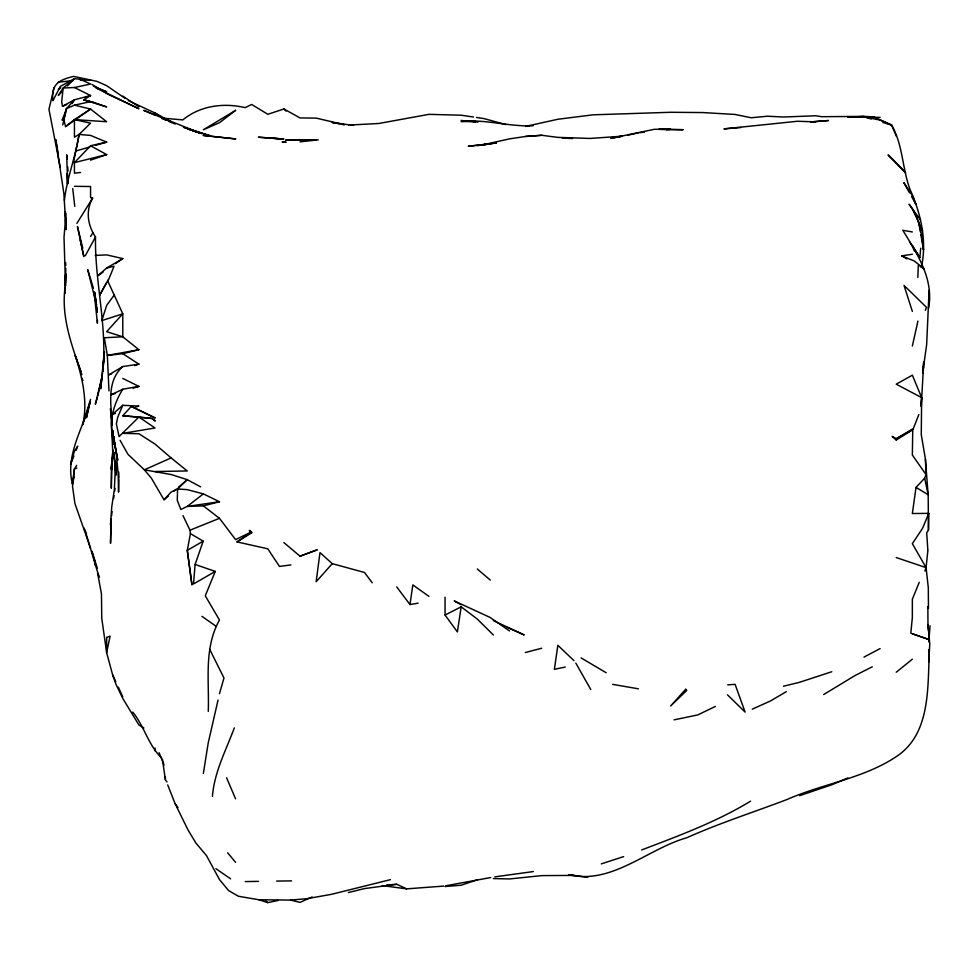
<?xml version="1.0" encoding="UTF-8"?>
<svg xmlns="http://www.w3.org/2000/svg" width="979" height="979" viewBox="0 0 979 979"><rect width="100%" height="100%" fill="white"/><g stroke="black" fill="none" stroke-linecap="round" stroke-linejoin="round"><path stroke-width="1.47" d="M493.392 635.028L477.287 619.058L461.17 606.809L457.389 631.932L445.053 615.057L445.053 597.251M74.441 186.316L90.557 186.512L90.557 197.562L92.638 198.076C85.467 210.791 87.633 225.194 95.501 236.942C94.669 281.842 107.506 326.423 102.783 371.384L104.533 351.877M65.826 268.393L65.312 282.992M912.746 429.683L896.238 440.036L892.114 436.377L896.299 438.714L912.746 429.683L912.355 455.051L925.999 474.546L924.665 478.156L916.026 487.395L912.355 513.534L928.79 513.363L928.459 530.177L926.685 532.809L927.835 550.027M97.459 320.145L97.386 323.168L94.143 291.975M928.459 530.177L928.178 494.738L924.665 478.156M64.43 200.389C66.841 178.105 75.726 156.775 79.103 134.441L90.557 123.158L74.441 119.597L65.556 126.621L63.794 119.279L66.548 108.583L74.441 99.797L90.557 95.526L74.441 87.523L63.158 88.024L58.324 95.428L61.347 92.283M929.095 290.261L926.648 344.669L922.683 372.987M118.936 479.551L118.545 492.131L118.116 473.273L116.33 453.632L112.487 432.804L114.641 443.45C107.788 424.764 112.671 405.404 122.779 389.226L138.896 386.399L122.779 378.42M928.545 308.458C934.125 279.125 917.237 253.928 902.809 230.285L912.355 231.95M917.849 277.424L918.29 265.419M208.27 711.378C209.371 680.638 203.632 648.379 219.467 620.025L205.272 595.795L215.27 571.418L195.102 564.455L203.179 541.191L190.403 533.616L189.963 530.202L183.012 515.615M896.238 440.036L896.299 438.714L912.342 429.12M65.067 287.496C61.897 310.514 67.82 333.031 75.028 354.692L75.212 355.475C82.285 377.404 88.086 401.843 82.725 424.666L90.557 399.383L86.421 417.764L90.129 401.782C83.068 428.814 65.079 454.99 72.422 484.103L74.061 476.895M921.288 405.685L923.748 361.606L922.72 370.319M65.152 287.581L64.736 293.602L65.385 275.368L65.52 285.746L64.014 237.371L65.495 219.614M65.471 283.066L66.107 274.022M113.087 451.552L111.741 469.59L112.707 451.539L111.006 413.346M928.79 641.832L930.05 625.728M195.102 564.455L193.524 583.973L215.27 571.418M124.749 98.133L106.674 85.687L97.141 81.428L73.645 76.386C58.862 79.923 50.994 84.218 52.927 100.727L60.368 86.409L74.441 78.638L80.229 79.275L90.557 84.035L74.441 87.523M909.491 241.74L919.844 257.661L920.713 248.213M113.038 450.107L111.202 469.284L112.12 462.051M928.459 608.473L928.3 587.694L926.073 567.612L927.847 550.749M921.692 265.896C926.954 239.708 920.627 212.981 909.858 189.008C902.185 168.082 902.919 144.672 891.636 125.092L873.709 116.844L864.004 116.379L847.9 117.37M111.202 518.87L110.529 543.321L111.006 519.971L110.505 524.695L111.753 506.816L114.335 489.696L115.693 461.452L116.024 473.665M111.545 515.957L112.059 511.601M920.652 406.052L921.655 397.609L912.355 375.177L896.238 384.184L921.655 397.609L921.263 434.603L925.424 459.114L928.092 494.358M112.487 459.163L113.05 454.831M73.437 162.624L79.103 134.441L90.557 135.408L106.662 142.126L95.391 145.369M72.422 484.103L74.441 468.941L76.68 465.368M113.65 498.519L114.041 495.631M114.629 491.311L115.02 488.423M418.106 603.162L409.968 604.557L412.832 584.916L428.937 596.37M203.351 773.508L208.221 742.939L218.036 700.071M922.646 373.072L923.613 367.137M212.419 796.343C214.377 771.978 225.941 750.342 234.348 727.862M190.403 533.616L187.295 550.418L191.945 584.891L187.295 550.357L203.179 541.191M912.342 346.064L917.935 321.039M97.704 396.177L102.183 376.217L103.945 356.589L100.666 388.773L102.183 376.217L95.33 404.29L97.386 397.596M62.729 124.994L66.548 108.583L74.441 105.132L90.557 101.657L83.643 99.846L90.557 95.526L84.94 97.667M54.09 87.682L48.95 109.256L60.221 167.311M102.966 272.199L98.01 275.601L106.674 268.013L114.053 266.251L107.898 281.303L122.779 313.794L122.779 336.788L138.896 349.699L122.779 353.688L107.347 355.414L108.975 390.902M219.467 693.658L223.983 678.031L209.579 649.126M924.861 571.075L926.073 567.612L912.342 543.651L922.524 528.354L928.79 513.363M66.548 108.583L62.166 120.233L64.467 116.403M73.878 455.994L70.574 464.425L74.441 451.209L77.733 446.155L76.081 450.377M925.339 310.306L926.501 307.369L904.021 285.403L912.355 311.408M913.162 428.973L918.828 414.582M919.232 582.272L912.355 599.221L912.342 617.614L910.813 633.229L928.459 639.385L912.697 633.915M136.13 406.958L138.896 406.101L122.779 405.306L117.725 417.225L116.354 423.858L119.083 436.61L138.896 417.017L152.186 418.51L155.012 420.897L152.186 418.51L122.779 415.757L131.272 406.444L155.012 417.862L131.272 406.444M85.283 255.739L95.501 236.942M106.662 282.478L99.687 295.168L108.302 279.651M72.14 103.627L74.441 99.797L62.509 106.258L61.689 101.902L63.158 88.024L74.441 78.638L67.392 85.993M76.888 223.359L92.638 198.076M90.557 236.514L92.944 232.708M114.494 294.679L106.662 305.387L101.804 320.622L122.779 313.794L106.674 331.685L122.779 336.788L104.349 337.755L107.347 355.414L138.896 349.699M122.779 353.688L138.896 364.139L122.779 366.55C107.115 380.452 110.615 402.442 112.12 421.08M332.26 563.659L316.144 581.771L319.986 552.609L332.26 563.659L364.482 572.47L372.24 582.774M120.087 440.305L127.98 454.354L144.378 469.822L151.329 478.082L164.007 499.767L171.129 492.045L177.566 488.986L187.234 479.661L200.597 486.857M80.547 172.488L74.441 173.173L74.441 162.612L90.557 145.736L106.662 142.126M122.779 405.306L112.585 414.252L115.351 413.395M164.007 499.767L168.437 495.937M173.968 491.152L176.171 489.231M178.386 487.322L187.234 479.661L171.117 474.521L144.378 469.822L171.117 457.927L187.234 470.96L155.012 471.523M896.238 672.243L912.355 659.185M203.351 493.881L187.234 506.424L180.821 509.472L177.272 500.318L177.566 488.986L187.234 489.635L203.351 493.881L219.467 501.725L203.351 505.898L187.234 506.424L219.467 501.725M65.556 126.621L73.058 121.359M76.803 118.728L90.557 109.085L106.674 121.726L74.441 119.597L74.441 137.195L79.103 134.441M237.016 541.913L251.554 531.854L249.278 530.385L251.689 532.821L237.016 541.913L267.805 548.815L279.456 566.413L290.959 564.932M115.351 263.681L122.779 258.578L106.674 254.895L95.232 255.397M74.441 119.597L90.557 109.085L74.441 105.132M823.657 694.552L855.108 675.498L872.289 666.809M122.779 366.55L108.816 374.871L111.679 373.843M786.357 691.615L770.4 701.013L752.264 709.151M106.674 268.013L122.779 258.578M750.538 801.189C716.408 821.956 678.814 835.772 641.649 849.956M58.324 89.224L60.808 87.865M864.004 657.105L880.121 648.587M445.053 615.057L461.17 606.809M715.368 706.446L697.794 714.915L674.115 719.846M122.779 389.226L111.092 394.782L115.473 393.46M312.117 896.96L300.027 902.393L290.555 900.08L258.884 899.762L238.411 896.25L228.548 890.547L219.467 879.534L206.471 855.597L195.922 843.078L188.005 829.923L175.241 803.955L167.703 784.938M847.9 777.938L831.783 784.791L799.549 795.694M189.963 530.202L219.467 518.319L235.572 539.588L251.554 531.854L251.689 532.821M300.027 556.207L317.025 549.88L300.027 556.207L283.922 542.611M62.509 106.258L66.719 104.643M76.864 468.06L74.441 468.941L72.532 486.367L74.93 503.585L90.557 548.228M134.6 365.681L138.896 364.139M623.647 856.613L601.302 863.882M90.557 160.115L106.674 154.609L90.557 145.736M477.287 879.803L461.17 885.224L445.053 886.533M341.72 124.235L344.424 124.725L316.144 118.104L300.027 117.933L283.922 108.975L267.805 114.286L251.689 104.459L245.105 107.641C223.64 102.55 200.218 105.659 182.804 119.891L163.921 118.263M831.783 671.741L799.549 682.302L783.445 686.242M133.046 388.173L138.896 386.399M89.75 146.997L75.664 151.06L75.603 149.689M525.295 652.54L541.742 648.22M74.441 162.612L106.674 154.609M348.377 892.542L364.482 888.589L396.715 884.282L406.664 888.859L443.683 886.093M490.858 143.803L483.565 144.684L509.508 138.871L525.625 136.448L541.742 135.286L557.846 137.378L590.08 138.443L622.301 136.203L610.847 138.357L654.535 129.265L683.232 129.705L658.806 129.289L670.652 129.289L666.246 129.766M628.114 135.102L638.418 132.826M390.388 879.656L331.697 894.28L307.063 898.673L290.555 900.08M565.275 667.042L554.395 669.33L557.846 645.296L573.963 660.629M258.884 899.762L267.805 902.614L277.987 900.484M490.699 877.551L445.873 885.775M477.287 145.687L496.39 142.824M906.995 258.909L901.745 255.874L912.342 254.246M568.579 874.651C611.594 885.175 647.413 848.952 686.756 837.755C719.394 823.155 753.622 812.24 787.03 799.5C822.862 783.641 863.209 778.635 896.238 756.669C932.914 732.61 926.991 682.094 929.793 644.194L927.97 624.529L927.847 606.564M494.884 876.854L533.298 871.567M612.046 137.513L622.301 136.203M496.304 143.032L468.28 146.25L490.418 143.913M300.027 141.857L318.236 139.85L285.599 140.083L316.144 139.948M58.324 82.175L72.984 80.572M639.887 132.667L644.28 132.177M810.551 121.934L828.454 120.527L811.726 121.849M348.977 125.079L378.787 123.489L428.937 114.347L461.17 115.216L473.469 117.015M727.752 684.872L735.094 684.321L745.092 712.076L727.495 694.845M541.742 135.286L525.625 136.448M386.57 884.992L396.715 884.282M864.004 116.379L821.822 116.697L815.666 115.767L783.445 117.015L767.328 116.22L751.211 117.774L735.094 114.457L702.873 112.561L670.652 112.279L592.993 114.824L557.846 119.267L525.625 126.389L528.587 126.205M80.302 80.266L90.557 79.997M740.956 127.515L723.958 128.873L797.518 121.261L815.666 121.849M245.252 881.589L258.529 881.357M860.639 117.052L854.826 117.15L880.121 117.382M864.995 116.978L873.709 116.844M276.604 881.076L291.558 880.892M573.963 875.422L541.742 875.605L509.508 878.958L493.392 878.567M533.041 125.753C508.835 126.927 485.523 118.863 461.17 121.518L475.929 121.665L461.17 120.552L477.275 121.837M493.392 143.105L496.329 143.167M562.24 138.015L572.495 138.553M279.994 138.785L283.922 139.03L258.358 137.207L279.994 138.785L267.805 137.941M122.779 415.757L138.896 417.017L155.012 427.994L122.779 433.354L138.896 433.734L155.012 444.074L171.117 457.927M477.287 121.653L478.425 121.788M382.214 885.591L406.664 888.859M353.541 125.434L332.26 122.534L339.015 123.758M569.044 874.712L587.743 877.343M476.467 117.468L483.981 118.581L505.8 124.59M612.658 684.37L638.418 688.824M871.286 119.022L864.016 116.856L880.121 120.111L891.636 125.092L896.238 136.093M882.911 122.497L891.636 125.092M193.096 130.929L201.882 133.548L183.465 127.233L210.387 135.812L187.234 128.812L200.609 133.328L143.729 110.358L155.012 115.179M896.238 557.565L926.073 567.612M96.86 88.306L106.662 91.769L93.384 86.238M901.745 255.874L914.178 260.94L924.078 268.76L920.138 266.484M161.841 118.508L165.867 120.172M168.547 121.274L175.253 124.052M163.713 118.667L171.129 121.873L155.012 113.001L128.371 100.617M507.244 627.441L524.193 634.943L493.392 620.613M95.783 87.816L138.896 108.742L107.555 94.021L91.965 84.414M461.17 604.753L454.219 600.91L490.075 617.431L509.508 630.941M581.073 657.912L606.197 672.757M916.026 487.395L928.178 494.738M143.852 727.984L138.896 724.962L123.121 699.043L116.06 684.517L112.609 674.764L106.662 652.76L101.755 618.349L101.461 593.898L97.594 573.058L99.491 577.096M122.779 96.101L138.896 106.809M155.012 113.001L161.229 117.284M215.955 868.716L230.64 878.848M201.943 616.329L216.457 626.548M265.505 900.925L267.805 902.614M203.351 505.898L219.467 518.319M477.287 568.995L490.283 580.094M283.922 108.975L286.052 111.104M132.752 712.088C144.28 726.222 148.416 745.288 161.645 757.966M227.642 852.807L235.572 862.315M175.241 803.955L178.007 807.516M396.715 586.91L409.968 604.557M920.86 234.789L923.515 249.829C921.606 233.957 919.648 217.069 909.063 204.268L920.529 220.055M162.441 759.349L165.365 779.639L167.005 781.988M919.844 257.661L912.355 245.435L914.337 250.991M575.836 663.101L590.765 689.534M909.479 192.79L903.862 182.669L912.355 195.543L915.818 204.17L911.596 196.583M81.575 377.747L82.946 380.354M98.549 575.322L86.238 534.277M912.355 208.796L922.573 230.677M112.609 674.764L115.791 681.665M118.337 687.197L122.779 696.877M84.047 528.024L86.482 533.592M226.59 777.779L235.572 798.84M159.112 752.692L164.08 765.04M80.865 371.237L75.212 355.475L81.906 374.663M93.397 288.267L87.718 269.653L96.542 305.056L94.939 296.331M97.386 568.371L91.904 551.165L95.918 565.911M80.205 240.063L83.815 256.584L77.439 226.504L82.787 248.201M74.783 206.373L72.715 188.568M94.265 558.948L95.575 566.107M58.202 154.07L55.754 139.569L63.892 193.658L65.801 225.28M918.473 221.242L920.333 231.778M96.334 303.637L94.682 292.28L97.154 312.313L96.664 306.513M114.017 439.057L113.601 436.132L117.749 460.265L112.487 432.804L114.323 443.634L113.417 436.401M110.333 408.732L112.132 423.197M112.707 430.613L113.062 433.501M114.971 462.859L113.894 452.225L115.828 475.427M115.277 465.906L115.987 474.582M927.97 624.529L928.459 630.537M67.061 159.271L66.694 154.829L67.686 183.905M67.661 166.675L68.028 171.117M111.386 413.566L112.12 425.437M112.389 429.891L112.854 444.478L112.585 430.319M65.03 211.611L66.021 229.649L65.972 213.214M118.692 472.123L118.985 478.156M65.63 262.58L65.777 265.505M925.424 459.114L925.999 474.546M67.698 183.709L67.318 173.075L67.367 183.244M165.316 776.677L165.365 779.639M928.704 649.897L928.851 661.804L928.716 649.628M155.012 747.993L155.012 750.917M106.662 637.451L106.662 652.724L110.101 636.093L106.662 637.451M111.667 463.777L111.312 487.946L111.667 463.777M685.643 689.289L670.639 705.969L686.756 690.464L685.643 689.289M235.572 110.382L219.675 122.571L203.351 129.779L235.572 110.382M285.917 142.2L282.344 141.967L285.917 142.2M235.584 138.92L203.351 135.445L235.584 138.92M93.299 102.257L83.643 99.846L106.662 106.919L93.299 102.257M896.238 162.783L888.075 154.951L905.587 172.867L896.238 162.783"/></g></svg>
